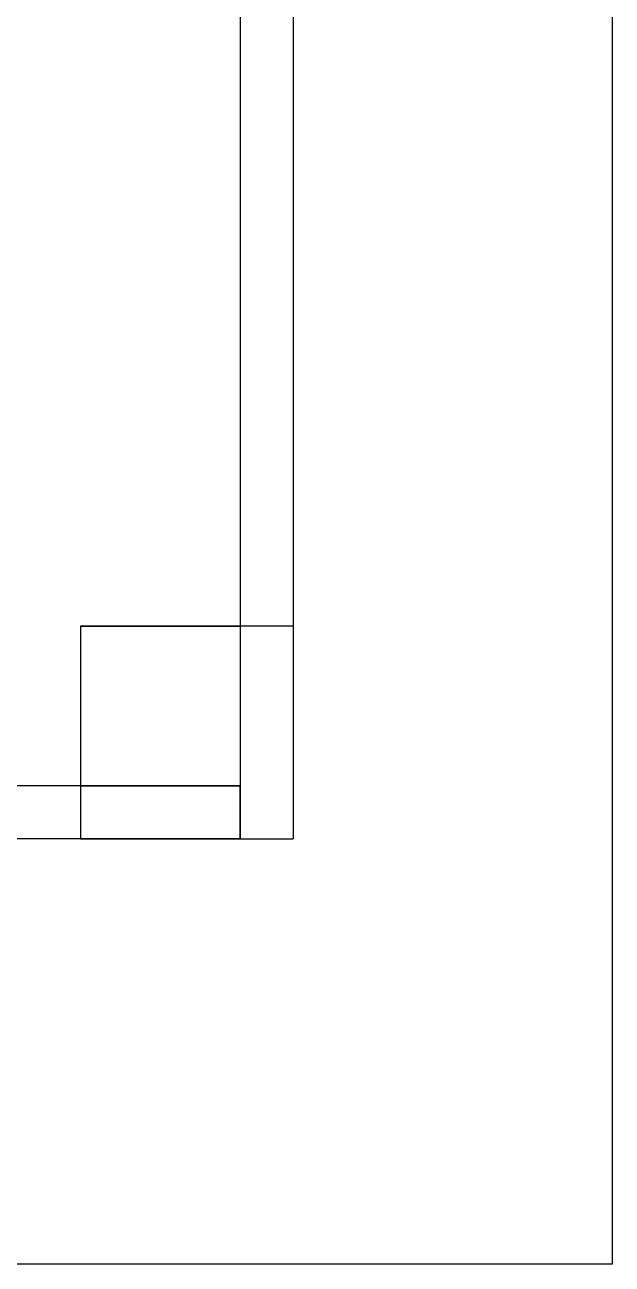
# Model space of a CAD drawing. Header units: millimetres. Extents: x 5543 to 15648, y 4351 to 19091.
# Drawn here: x 13439 to 15648, y 4351 to 9014 of the extents above; entities that cross this region are included whole.
import ezdxf

# ---------------------------------------------------------------- set-up
doc = ezdxf.new("R2010")
doc.units = ezdxf.units.MM
doc.layers.add('IfcObject', color=7, linetype='CONTINUOUS')

msp = doc.modelspace()

# ---------------------------------------------------------------- linework, layer by layer
at = {"layer": 'IfcObject'}
for p, q in [((15648.1, 19091.1, -7200), (15648.1, 4351.3, -7200)), ((15648.1, 19091.1, -7500), (15648.1, 4351.3, -7500)), ((15648.1, 19091.1, -7200), (15648.1, 4351.3, -7200)), ((15648.1, 19091.1, -7500), (15648.1, 4351.3, -7500)), ((14248.1, 16291.1, -4700), (14248.1, 5951.3, -4700)), ((14248.1, 16291.1, -4700), (14248.1, 5951.3, -4700)), ((14448.1, 16291.1, -4700), (14448.1, 5951.3, -4700)), ((14448.1, 16291.1, -4700), (14448.1, 5951.3, -4700)), ((14248.1, 14331.1, -7200), (14248.1, 5951.3, -7200)), ((14248.1, 14331.1, -7200), (14248.1, 5951.3, -7200)), ((14448.1, 14331.1, -7200), (14448.1, 5951.3, -7200)), ((14448.1, 14331.1, -7200), (14448.1, 5951.3, -7200)), ((14448.1, 6751.3, -4200), (13648.1, 6751.3, -4200)), ((13648.1, 6751.3, -4200), (13648.1, 5951.3, -4200)), ((13648.1, 6751.3, -7200), (14248.1, 6751.3, -7200)), ((13648.1, 6751.3, -7200), (13648.1, 6151.3, -7200)), ((14448.1, 6751.3, -4200), (13648.1, 6751.3, -4200)), ((13648.1, 6751.3, -7200), (14248.1, 6751.3, -7200)), ((13648.1, 6751.3, -4200), (13648.1, 6751.3, -7200)), ((13648.1, 6751.3, -4200), (13648.1, 5951.3, -4200)), ((13648.1, 6751.3, -4200), (13648.1, 6751.3, -7200)), ((13648.1, 6751.3, -7200), (13648.1, 6151.3, -7200)), ((14248.1, 6751.3, -7200), (14248.1, 6151.3, -7200)), ((14448.1, 6751.3, -4700), (14248.1, 6751.3, -4700)), ((14248.1, 6751.3, -7200), (14248.1, 6751.3, -4700)), ((14248.1, 6751.3, -7200), (14248.1, 6751.3, -4700)), ((14248.1, 6751.3, -4700), (14248.1, 6151.3, -4700)), ((14248.1, 6751.3, -7200), (14248.1, 6151.3, -7200)), ((14448.1, 6751.3, -4700), (14248.1, 6751.3, -4700)), ((14248.1, 6751.3, -4700), (14248.1, 6151.3, -4700)), ((14448.1, 6751.3, -4200), (14448.1, 5951.3, -4200)), ((14448.1, 6751.3, -4200), (14448.1, 6751.3, -4700)), ((14448.1, 6751.3, -4200), (14448.1, 5951.3, -4200)), ((14448.1, 6751.3, -4700), (14448.1, 5951.3, -4700)), ((14448.1, 6751.3, -4200), (14448.1, 6751.3, -4700)), ((14448.1, 6751.3, -4700), (14448.1, 5951.3, -4700)), ((14248.1, 6151.3, -4700), (6142.9, 6151.3, -4700)), ((14248.1, 6151.3, -4700), (6142.9, 6151.3, -4700)), ((14248.1, 6151.3, -7200), (13388.1, 6151.3, -7200)), ((14248.1, 6151.3, -7200), (13388.1, 6151.3, -7200)), ((14248.1, 6151.3, -7200), (13648.1, 6151.3, -7200)), ((13648.1, 6151.3, -7200), (13648.1, 6151.3, -4700)), ((13648.1, 6151.3, -4700), (13648.1, 5951.3, -4700)), ((13648.1, 6151.3, -4700), (14248.1, 6151.3, -4700)), ((13648.1, 6151.3, -7200), (13648.1, 6151.3, -4700)), ((14248.1, 6151.3, -7200), (13648.1, 6151.3, -7200)), ((13648.1, 6151.3, -4700), (14248.1, 6151.3, -4700)), ((13648.1, 6151.3, -4700), (13648.1, 5951.3, -4700)), ((14248.1, 6151.3, -7200), (14248.1, 6151.3, -4700)), ((14248.1, 5951.3, -4700), (14248.1, 6151.3, -4700)), ((14248.1, 6151.3, -7200), (14248.1, 6151.3, -4700)), ((14248.1, 5951.3, -4700), (14248.1, 6151.3, -4700)), ((14248.1, 6151.3, -7200), (14248.1, 5951.3, -7200)), ((14248.1, 6151.3, -4700), (14248.1, 5951.3, -4700)), ((14248.1, 6151.3, -7200), (14248.1, 5951.3, -7200)), ((14248.1, 6151.3, -4700), (14248.1, 5951.3, -4700)), ((14248.1, 6151.3, -7200), (14248.1, 6151.3, -4700)), ((14248.1, 6151.3, -7200), (14248.1, 6151.3, -4700)), ((14248.1, 5951.3, -4700), (6142.9, 5951.3, -4700)), ((14248.1, 5951.3, -4700), (6142.9, 5951.3, -4700)), ((14248.1, 5951.3, -7200), (13388.1, 5951.3, -7200)), ((14248.1, 5951.3, -7200), (13388.1, 5951.3, -7200)), ((13648.1, 5951.3, -4200), (14448.1, 5951.3, -4200)), ((13648.1, 5951.3, -4200), (13648.1, 5951.3, -4700)), ((13648.1, 5951.3, -4200), (14448.1, 5951.3, -4200)), ((13648.1, 5951.3, -4200), (13648.1, 5951.3, -4700)), ((13648.1, 5951.3, -4700), (14248.1, 5951.3, -4700)), ((13648.1, 5951.3, -4700), (14248.1, 5951.3, -4700)), ((14248.1, 5951.3, -4700), (14448.1, 5951.3, -4700)), ((14248.1, 5951.3, -4700), (14448.1, 5951.3, -4700)), ((14248.1, 5951.3, -7200), (14448.1, 5951.3, -7200)), ((14248.1, 5951.3, -7200), (14448.1, 5951.3, -7200)), ((14248.1, 5951.3, -4700), (14448.1, 5951.3, -4700)), ((14248.1, 5951.3, -7200), (14248.1, 5951.3, -4700)), ((14248.1, 5951.3, -4700), (14448.1, 5951.3, -4700)), ((14248.1, 5951.3, -7200), (14248.1, 5951.3, -4700)), ((14248.1, 5951.3, -7200), (14248.1, 5951.3, -4700)), ((14248.1, 5951.3, -7200), (14248.1, 5951.3, -4700)), ((14448.1, 5951.3, -4200), (14448.1, 5951.3, -4700)), ((14448.1, 5951.3, -4200), (14448.1, 5951.3, -4700)), ((14448.1, 5951.3, -7200), (14448.1, 5951.3, -4700)), ((14448.1, 5951.3, -7200), (14448.1, 5951.3, -4700)), ((15648.1, 4351.3, -7200), (5542.9, 4351.3, -7200)), ((15648.1, 4351.3, -7500), (5542.9, 4351.3, -7500)), ((15648.1, 4351.3, -7200), (5542.9, 4351.3, -7200)), ((15648.1, 4351.3, -7500), (5542.9, 4351.3, -7500)), ((15648.1, 4351.3, -7200), (15648.1, 4351.3, -7500)), ((15648.1, 4351.3, -7200), (15648.1, 4351.3, -7500))]:
    msp.add_line(p, q, dxfattribs=at)

doc.saveas('drawing.dxf')
